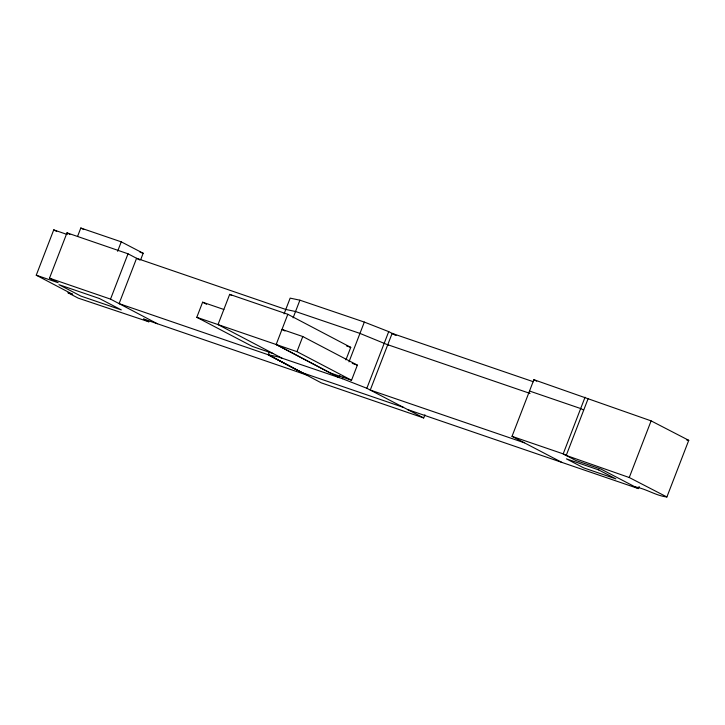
<?xml version="1.0" encoding="UTF-8"?>
<svg xmlns="http://www.w3.org/2000/svg" width="725" height="725" viewBox="0 0 725 725"><rect width="100%" height="100%" fill="white"/><g stroke="black" fill="none" stroke-linecap="round" stroke-linejoin="round"><path stroke-width="1.09" d="M388.31 345.028L359.962 333.409L295.537 311.514L285.786 309.457L136.581 258.299L119.09 303.621L268.295 354.779L306.322 374.879L143.514 318.982L148.951 321.855L78.191 298.12L67.923 292.728L72.718 294.368L36.25 275.192L53.741 229.87L67.325 234.538M36.25 275.192L58.199 282.732L49.499 278.164L66.99 232.843L128.017 253.795L139.961 260.076M77.566 236.413L80.81 228.022L121.256 241.842L143.169 253.252L140.741 259.541M117.613 251.285L121.256 241.842M157.316 323.722L110.526 299.117L128.017 253.795M273.234 353.583L252.354 346.423L196.792 317.305L202.619 302.198L223.844 309.475M345.916 359.872L350.746 347.366L287.825 314.297L229.671 294.368L218.017 324.583L281.989 358.177M269.519 351.616L268.295 354.779L321.202 382.827L423.699 417.953L424.913 414.8M284.082 313.862L290.154 298.129L299.905 300.186L364.331 322.081L388.709 331.624L394.699 334.751M284.988 330.981L281.998 329.404L302.787 336.536L357.362 365.137L351.534 380.244L330.011 372.858L276.162 344.511L287.825 314.297M293.099 317.84L299.905 300.186M351.534 380.244L296.96 351.643L302.787 336.536M339.889 375.496L339.083 377.58L276.162 344.511M403.544 407.423L302.053 372.641L268.295 354.779L278.047 356.836L342.472 378.731L343.288 376.628M348.979 361.875L364.331 322.081M423.699 417.953L366.85 388.274L388.709 331.624M533.346 381.731L392.134 333.391L370.267 390.041L524.32 442.776M561.884 462.405L512.022 436.35L533.881 379.701L651.113 420.872L688.75 440.329L666.891 496.978C655.717 495.692 646.084 488.695 635.118 486.901M585.048 397.218L563.189 453.868L575.886 460.502L601.152 469.157L638.326 488.577L639.142 486.475M666.891 496.978L629.255 477.521L566.216 455.445L588.075 398.795M629.255 477.521L651.113 420.872M686.666 439.975L688.75 440.329M346.514 345.934L350.746 347.366M139.979 252.155L143.169 253.252M529.513 391.029L580.68 408.547L583.607 410.078M387.757 344.719L530.048 393.43M196.792 317.305L296.96 351.643M512.022 436.35L563.189 453.868L566.216 455.445M407.776 409.634L638.326 488.577M352.241 363.379L357.362 365.137M49.499 278.164L110.526 299.117M342.472 378.731L366.85 388.274M80.81 228.022L83.792 229.571M533.881 379.701L536.717 381.178M392.134 333.391L396.077 335.458M229.671 294.368L231.674 295.419M202.619 302.198L206.589 304.273M66.99 232.843L69.89 234.365M53.741 229.87L56.695 231.429M99.398 298.501L58.952 284.671L80.865 296.072L121.311 309.901L99.398 298.501M598.678 469.909L566.415 458.862L583.607 467.843L615.869 478.881L598.678 469.909"/></g></svg>
